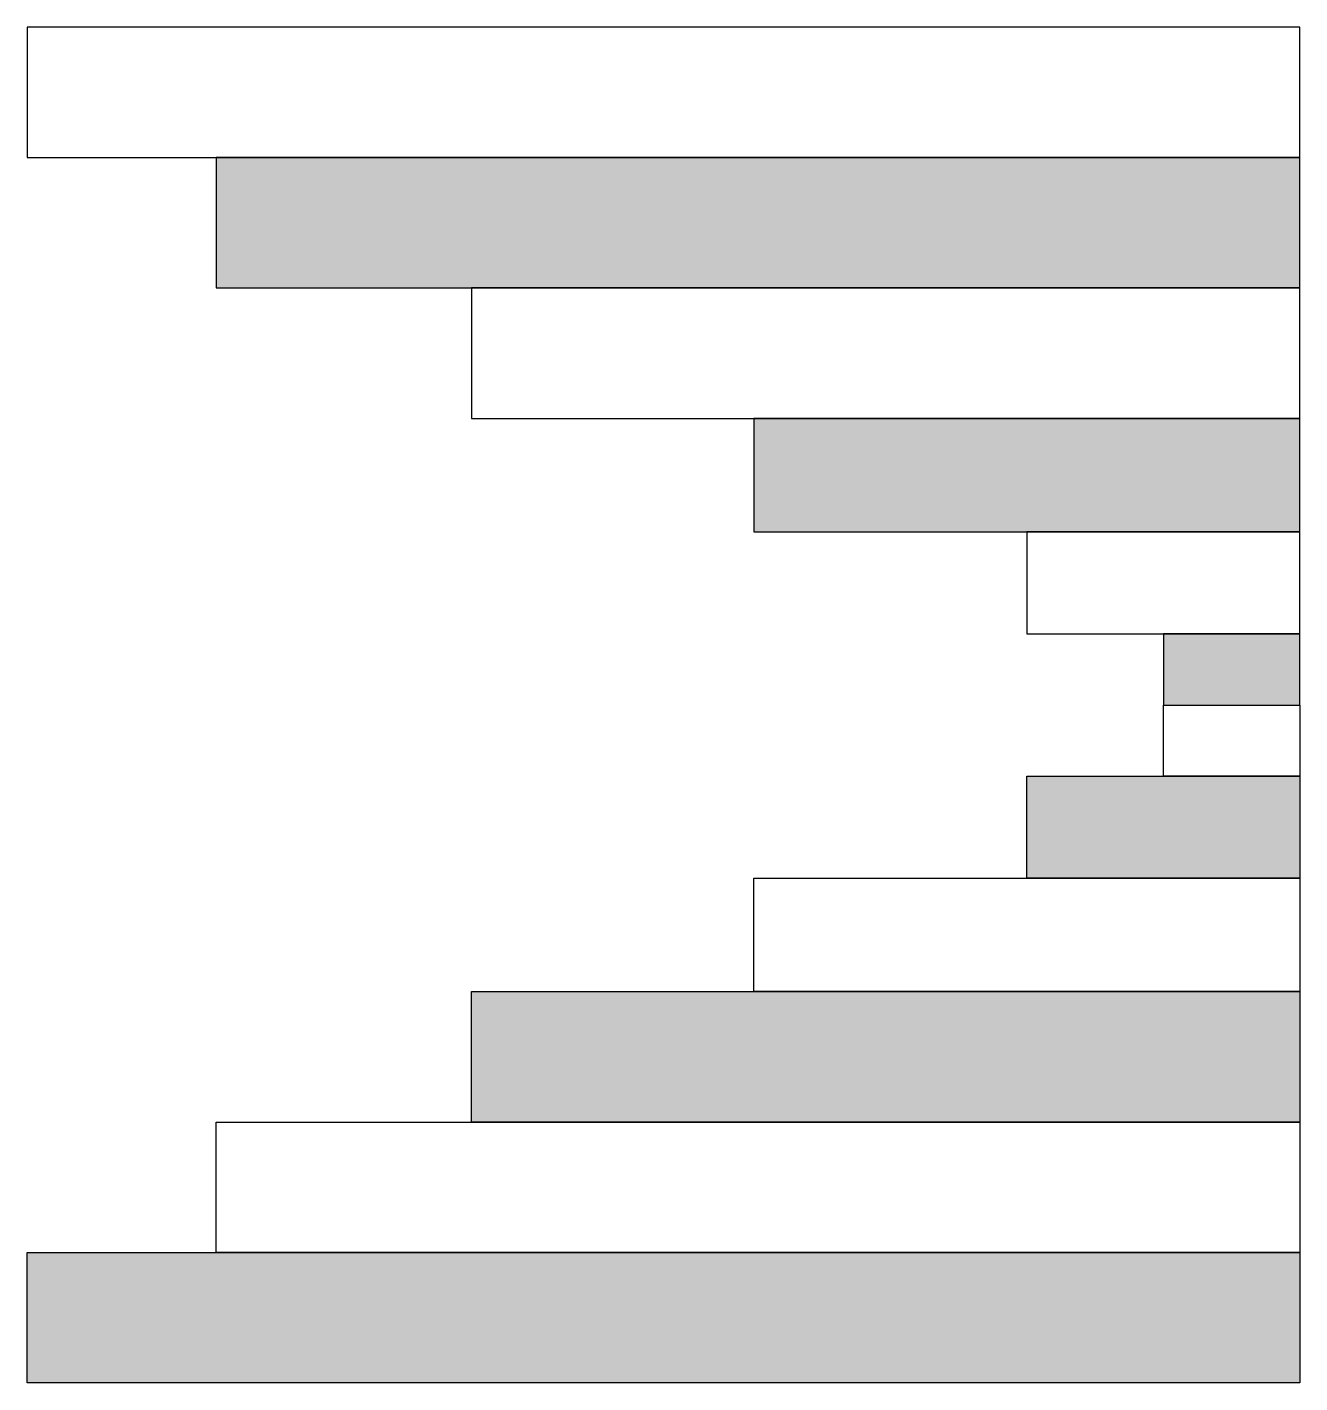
# Model space of a CAD drawing. Header units: millimetres. Extents: x -88727164121 to 1409438023, y -488056698 to 235964078476.
# Drawn here: x -109378768 to -109359695, y 8728187012 to 8728207324 of the extents above; entities that cross this region are included whole.
import ezdxf

# ---------------------------------------------------------------- set-up
doc = ezdxf.new("R2010")
doc.units = ezdxf.units.MM
doc.header["$MEASUREMENT"] = 0

msp = doc.modelspace()

# ---------------------------------------------------------------- hatches: boundary and pattern name
at = {"true_color": 0x000000}
h = msp.add_hatch(color=18, dxfattribs=at)
h.dxf.hatch_style = 1
h.paths.add_polyline_path([(-109378767.9, 8728188966), (-109378767.9, 8728187011.9), (-109359695, 8728187011.9), (-109359695, 8728188966)])
h.paths.add_polyline_path([(-109367876.8, 8728192874.1), (-109372108.5, 8728192874.1), (-109372108.5, 8728190920), (-109359695, 8728190920), (-109359695, 8728192874.1)])
h.paths.add_polyline_path([(-109363785.9, 8728196100.4), (-109363785.9, 8728194575.6), (-109359695, 8728194575.6), (-109359695, 8728196100.4), (-109361740.5, 8728196100.4)])
h.paths.add_polyline_path([(-109361740.5, 8728198235.7), (-109361740.5, 8728197168), (-109359695, 8728197168), (-109359695, 8728198235.7)])
h.paths.add_polyline_path([(-109367876.8, 8728201462), (-109367876.8, 8728199760.4), (-109359695, 8728199760.4), (-109359695, 8728201462)])
h.paths.add_polyline_path([(-109375936, 8728205370.1), (-109375936, 8728203416), (-109359695, 8728203416), (-109359695, 8728205370.1)])

# ---------------------------------------------------------------- linework, layer by layer
for points in [[(-109378767.9, 8728207324.1), (-109378767.9, 8728205370.1), (-109359695, 8728205370.1), (-109359695, 8728207324.1)], [(-109375936, 8728205370.1), (-109375936, 8728203416), (-109359695, 8728203416), (-109359695, 8728205370.1)], [(-109372108.5, 8728203416), (-109372108.5, 8728201462), (-109359695, 8728201462), (-109359695, 8728203416)], [(-109367876.8, 8728201462), (-109367876.8, 8728199760.4), (-109359695, 8728199760.4), (-109359695, 8728201462)], [(-109363785.9, 8728199760.4), (-109363785.9, 8728198235.7), (-109359695, 8728198235.7), (-109359695, 8728199760.4)], [(-109361740.5, 8728198235.7), (-109361740.5, 8728197168), (-109359695, 8728197168), (-109359695, 8728198235.7)], [(-109361740.5, 8728196100.4), (-109361740.5, 8728197168), (-109359695, 8728197168), (-109359695, 8728196100.4)], [(-109363785.9, 8728194575.6), (-109363785.9, 8728196100.4), (-109359695, 8728196100.4), (-109359695, 8728194575.6)], [(-109367876.8, 8728192874.1), (-109367876.8, 8728194575.6), (-109359695, 8728194575.6), (-109359695, 8728192874.1)], [(-109372108.5, 8728190920), (-109372108.5, 8728192874.1), (-109359695, 8728192874.1), (-109359695, 8728190920)], [(-109375936, 8728188966), (-109375936, 8728190920), (-109359695, 8728190920), (-109359695, 8728188966)], [(-109378767.9, 8728187011.9), (-109378767.9, 8728188966), (-109359695, 8728188966), (-109359695, 8728187011.9)]]:
    msp.add_lwpolyline(points, close=True)

doc.saveas('drawing.dxf')
